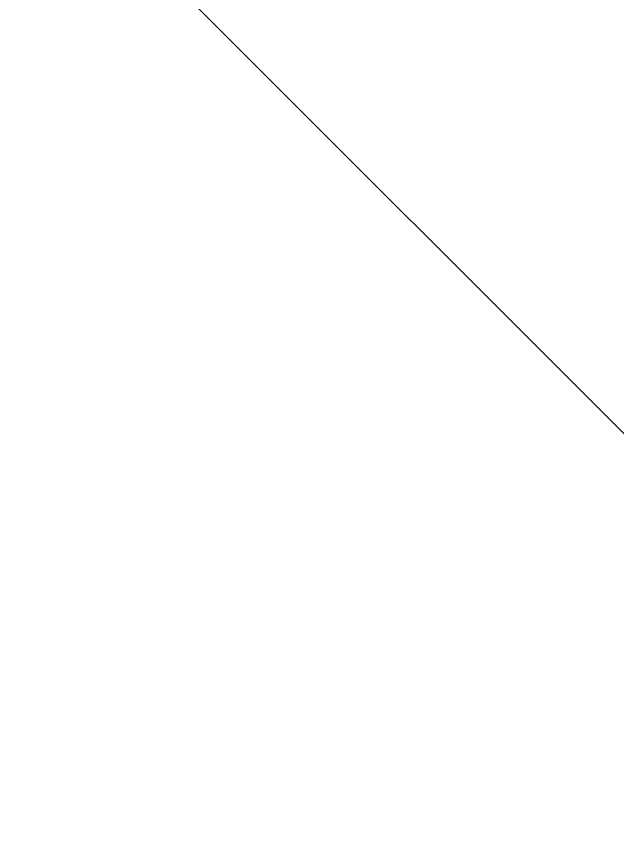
# Model space of a CAD drawing. Header units: millimetres. Extents: x 6676 to 14342, y 3639 to 5293.
# Drawn here: x 7697.831 to 7698.214, y 5221.505 to 5222.021 of the extents above; entities that cross this region are included whole.
import ezdxf

# ---------------------------------------------------------------- set-up
doc = ezdxf.new("R2010")
doc.units = ezdxf.units.MM
doc.layers.get('DEFPOINTS').update_dxf_attribs({"color": 254})
doc.layers.add('1 - subStructural - Bearing', color=132, linetype='Continuous', lineweight=9)
doc.layers.add('A-dim-work', color=8, linetype='Continuous')
doc.styles.add('hebtovna', font='hebtovna', dxfattribs={"width": 0.7})
doc.dimstyles.new('Copy of gl-D10', dxfattribs={"dimtxt": 2, "dimasz": 1, "dimexe": 1, "dimexo": 1, "dimgap": 1, "dimtad": 0, "dimdec": 1, "dimzin": 0, "dimdsep": 46, "dimtxsty": 'hebtovna', "dimblk": 'OBLIQUE', "dimblk1": 'OBLIQUE', "dimblk2": 'OBLIQUE', "dimcen": 0, "dimdle": 0.5, "dimclrd": 256, "dimclre": 256, "dimclrt": 256, "dimadec": 0, "dimazin": 0, "dimtfac": 0.05, "dimtdec": 1, "dimtix": 1, "dimtmove": 2, "dimatfit": 0, "dimfxl": 1, "dimfxlon": 1, "dimtvp": 0.75, "dimtolj": 1, "dimtzin": 0, "dimarcsym": 0})

# ---------------------------------------------------------------- blocks, each defined once
blk = doc.blocks.new('_Oblique')
at = {"color": 0, "linetype": 'ByBlock', "lineweight": -2}
blk.add_line((-0.5, -0.5), (0.5, 0.5), dxfattribs=at)
blk = doc.blocks.new('*D136')
at = {"layer": 'A-dim-work', "color": 6, "lineweight": -2, "transparency": 16777216}
for p, q in [((7716.29635, 5223.36068), (7716.29635, 5224.36068)), ((7715.29635, 5223.36068), (7717.29635, 5223.36068)), ((7716.29635, 5222.56062), (7716.29635, 5223.36068)), ((7715.29635, 5222.56062), (7717.29635, 5222.56062)), ((7716.29635, 5222.56062), (7716.29635, 5221.56062))]:
    blk.add_line(p, q, dxfattribs=at)
at = {"layer": 'DEFPOINTS', "color": 0, "transparency": 16777216}
for p in [(7697.04346, 5223.36068), (7716.29635, 5223.36068), (7696.41768, 5222.56062)]:
    blk.add_point(p, dxfattribs=at)
at = {"layer": 'A-dim-work', "color": 6, "lineweight": -2, "transparency": 16777216}
for p, rotation in [((7716.29635, 5223.36068), 270), ((7716.29635, 5222.56062), 90)]:
    blk.add_blockref('_Oblique', p, dxfattribs=dict(at, rotation=rotation))
at = {"layer": 'A-dim-work', "color": 6, "transparency": 16777216, "insert": (7713.49031, 5222.36068), "char_height": 3, "attachment_point": 5, "rotation": 90, "style": 'hebtovna'}
blk.add_mtext('\\A1;0.8', dxfattribs=at)
blk = doc.blocks.new('*D185')
at = {"layer": 'A-dim-work', "color": 6, "lineweight": -2, "transparency": 16777216}
for p, q in [((7688.91654, 5223.86065), (7688.91654, 5215.86063)), ((7689.91654, 5223.36065), (7687.91654, 5223.36065)), ((7689.91654, 5216.36063), (7687.91654, 5216.36063))]:
    blk.add_line(p, q, dxfattribs=at)
at = {"layer": 'DEFPOINTS', "color": 0, "transparency": 16777216}
for p in [(7707.21413, 5223.36065), (7688.91654, 5216.36063), (7700.01413, 5216.36063)]:
    blk.add_point(p, dxfattribs=at)
at = {"layer": 'A-dim-work', "color": 6, "lineweight": -2, "transparency": 16777216}
for p, rotation in [((7688.91654, 5223.36065), 90), ((7688.91654, 5216.36063), 270)]:
    blk.add_blockref('_Oblique', p, dxfattribs=dict(at, rotation=rotation))
at = {"layer": 'A-dim-work', "color": 6, "transparency": 16777216, "insert": (7686.66654, 5219.86064), "char_height": 3, "attachment_point": 5, "rotation": 90, "style": 'hebtovna'}
blk.add_mtext('\\A1;7.0', dxfattribs=at)
blk = doc.blocks.new('kjh')
at = {"layer": '1 - subStructural - Bearing'}
blk.add_line((424.71026, 1313.1153), (429.56362, 1308.26201), dxfattribs=at)

msp = doc.modelspace()

# ---------------------------------------------------------------- block references
at = {"xscale": 0.870914116736704, "yscale": 0.870914116736704, "zscale": 0.870914116736704}
msp.add_blockref('kjh', (7327.6372, 4078.83936), dxfattribs=at)

# ---------------------------------------------------------------- dimensions: what is measured, and where the dimension line sits
at = {"layer": 'A-dim-work'}
dim = msp.add_linear_dim(base=(7716.29635, 5223.36068), p1=(7696.41768, 5222.56062), p2=(7697.04346, 5223.36068), angle=90, dimstyle='Copy of gl-D10', override={"dimtxt": 3, "dimclrd": 6, "dimclre": 6, "dimclrt": 6}, dxfattribs=at)
dim.commit()
dim.dimension.update_dxf_attribs({"geometry": '*D136', "text_midpoint": (7713.49031, 5222.36068), "dimtype": 160})
dim = msp.add_linear_dim(base=(7688.91654, 5216.36063), p1=(7707.21413, 5223.36065), p2=(7700.01413, 5216.36063), angle=90, dimstyle='Copy of gl-D10', override={"dimtxt": 3, "dimclrd": 6, "dimclre": 6, "dimclrt": 6}, dxfattribs=at)
dim.commit()
dim.dimension.update_dxf_attribs({"geometry": '*D185', "text_midpoint": (7686.66654, 5219.86064)})

doc.saveas('drawing.dxf')
